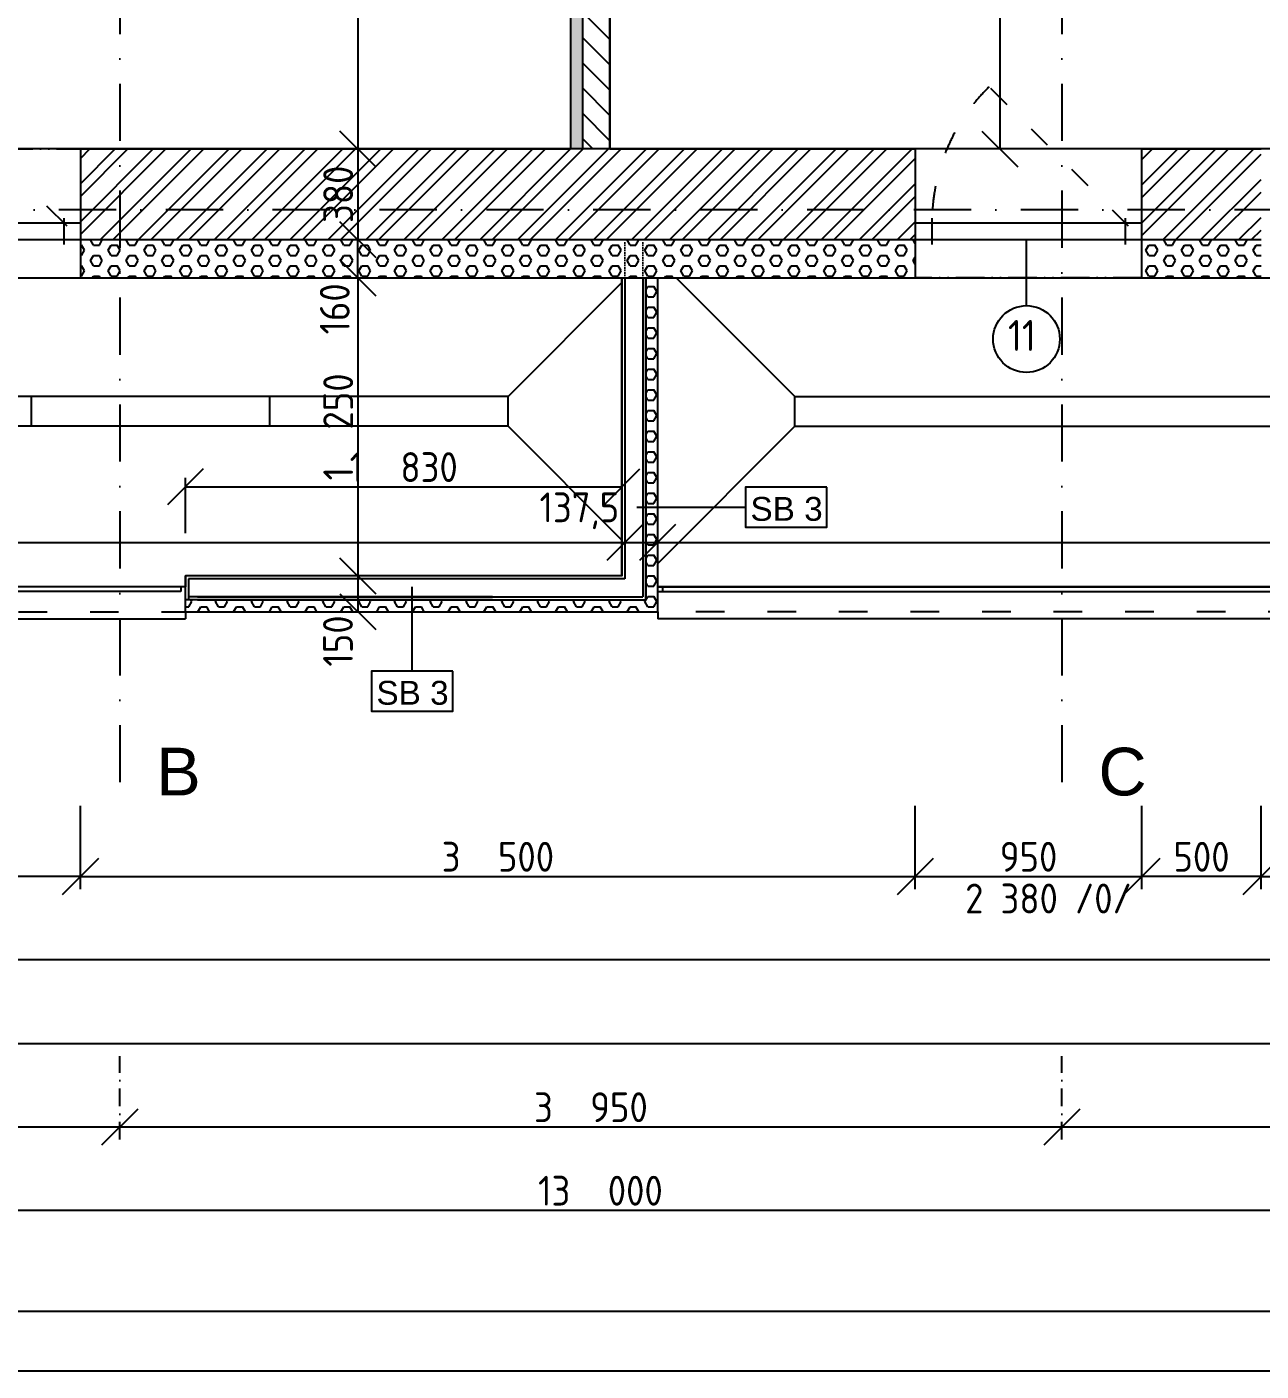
# Model space of a CAD drawing. Extents: x 4511820 to 5180432, y -1526536 to -944957.
# Drawn here: x 4985046 to 4990221, y -1263228 to -1257592 of the extents above; entities that cross this region are included whole.
import ezdxf

# ---------------------------------------------------------------- set-up
doc = ezdxf.new("R2010")
doc.units = 0
doc.header["$MEASUREMENT"] = 0
for name, pattern in [('ACAD_ISO03W100', [30, 12, -18]), ('ACAD_ISO07W100', [3.5, 0.5, -3]), ('ACAD_ISO12W100', [22, 12, -3, 0.5, -3, 0.5, -3]), ('BODKOCIARKOVANA_3', [5.6, 3, -1.3, 0, -1.3])]:
    doc.linetypes.add(name, pattern=pattern)
doc.layers.get('0').update_dxf_attribs({"linetype": 'CONTINUOUS'})
doc.layers.get('Defpoints').update_dxf_attribs({"color": 61, "linetype": 'CONTINUOUS'})
for name, color, linetype in [('KÓTY', 4, 'CONTINUOUS'), ('MÚRY', 1, 'CONTINUOUS'), ('OKNÁ', 143, 'CONTINUOUS'), ('osi', 253, 'CONTINUOUS'), ('Plochy', 41, 'CONTINUOUS'), ('POZEMOK', 7, 'CONTINUOUS'), ('TENKÁ', 7, 'CONTINUOUS'), ('ŠRAFY', 82, 'CONTINUOUS')]:
    doc.layers.add(name, color=color, linetype=linetype)
doc.styles.add('ARIAL', font='arial.ttf')
doc.styles.add('styl1', font='arial.ttf')
doc.styles.add('STYLE1', font='isocp.shx')
doc.dimstyles.new('STANDARD-50', dxfattribs={"dimtxt": 125, "dimasz": 150, "dimexe": 10, "dimexo": 200, "dimgap": 20, "dimtad": 1, "dimdsep": 46, "dimlunit": 6, "dimtxsty": 'STYLE1', "dimblk1": 'OBLIQUE', "dimblk2": 'OBLIQUE', "dimsah": 1, "dimcen": 2.5, "dimse1": 1, "dimse2": 1, "dimadec": 0, "dimazin": 0, "dimtfac": 1, "dimtmove": 1, "dimatfit": 3, "dimldrblk": 'OBLIQUE', "dimfxl": 1, "dimtolj": 1, "dimtzin": 0, "dimarcsym": 0})
pattern_1 = [(45, (0, 86710.97), (-79.549513, 79.549513), []), (45, (53.03, 86710.97), (-79.549513, 79.549513), [])]
pattern_2 = [(0, (-2e-09, -89070.035), (0, 43.3012702), [25, -50]), (120, (-2e-09, -89070.035), (-37.5, -21.6506351), [25, -50]), (60, (25, -89070.035), (-37.5, 21.6506351), [25, -50])]

# ---------------------------------------------------------------- blocks, each defined once
blk = doc.blocks.new('_OBLIQUE')
at = {"color": 0, "linetype": 'ByBlock'}
blk.add_line((-0.5, -0.5), (0.5, 0.5), dxfattribs=at)
blk = doc.blocks.new('*D13905')
at = {"layer": 'Defpoints', "color": 0}
for p in [(4980696, -1258359.2), (4985436, -1258359.2), (4985436, -1262203.9)]:
    blk.add_point(p, dxfattribs=at)
at = {"layer": 'KÓTY', "color": 0, "lineweight": -2}
blk.add_line((4980696, -1262203.9), (4985436, -1262203.9), dxfattribs=at)
at = {"layer": 'KÓTY', "color": 0, "linetype": 'ByBlock', "lineweight": -2, "xscale": 150, "yscale": 150, "zscale": 150, "rotation": 180}
blk.add_blockref('_OBLIQUE', (4980696, -1262203.9), dxfattribs=at)
at = {"layer": 'KÓTY', "color": 0, "linetype": 'ByBlock', "lineweight": -2, "xscale": 150, "yscale": 150, "zscale": 150}
blk.add_blockref('_OBLIQUE', (4985436, -1262203.9), dxfattribs=at)
at = {"layer": 'KÓTY', "color": 0, "insert": (4983066, -1262121.4), "char_height": 125, "attachment_point": 5, "style": 'STYLE1'}
blk.add_mtext('\\A1;4ﾠ740', dxfattribs=at)
blk = doc.blocks.new('*D13906')
at = {"layer": 'Defpoints', "color": 0}
for p in [(4985436, -1258359.2), (4989386, -1258359.2), (4989386, -1262203.9)]:
    blk.add_point(p, dxfattribs=at)
at = {"layer": 'KÓTY', "color": 0, "lineweight": -2}
blk.add_line((4985436, -1262203.9), (4989386, -1262203.9), dxfattribs=at)
at = {"layer": 'KÓTY', "color": 0, "linetype": 'ByBlock', "lineweight": -2, "xscale": 150, "yscale": 150, "zscale": 150, "rotation": 180}
blk.add_blockref('_OBLIQUE', (4985436, -1262203.9), dxfattribs=at)
at = {"layer": 'KÓTY', "color": 0, "linetype": 'ByBlock', "lineweight": -2, "xscale": 150, "yscale": 150, "zscale": 150}
blk.add_blockref('_OBLIQUE', (4989386, -1262203.9), dxfattribs=at)
at = {"layer": 'KÓTY', "color": 0, "insert": (4987411, -1262121.4), "char_height": 125, "attachment_point": 5, "style": 'STYLE1'}
blk.add_mtext('\\A1;3ﾠ950', dxfattribs=at)
blk = doc.blocks.new('*D13907')
at = {"layer": 'Defpoints', "color": 0}
for p in [(4989386, -1258359.2), (4994021, -1258359.2), (4994021, -1262203.9)]:
    blk.add_point(p, dxfattribs=at)
at = {"layer": 'KÓTY', "color": 0, "lineweight": -2}
blk.add_line((4989386, -1262203.9), (4994021, -1262203.9), dxfattribs=at)
at = {"layer": 'KÓTY', "color": 0, "linetype": 'ByBlock', "lineweight": -2, "xscale": 150, "yscale": 150, "zscale": 150, "rotation": 180}
blk.add_blockref('_OBLIQUE', (4989386, -1262203.9), dxfattribs=at)
at = {"layer": 'KÓTY', "color": 0, "linetype": 'ByBlock', "lineweight": -2, "xscale": 150, "yscale": 150, "zscale": 150}
blk.add_blockref('_OBLIQUE', (4994021, -1262203.9), dxfattribs=at)
at = {"layer": 'KÓTY', "color": 0, "insert": (4991703.5, -1262121.4), "char_height": 125, "attachment_point": 5, "style": 'STYLE1'}
blk.add_mtext('\\A1;4ﾠ635', dxfattribs=at)
blk = doc.blocks.new('*D13934')
at = {"layer": 'Defpoints', "color": 0}
for p in [(4980571, -1251714.2), (5007401, -1259734.2), (4980571, -1261503.9)]:
    blk.add_point(p, dxfattribs=at)
at = {"layer": 'KÓTY', "color": 0, "lineweight": -2}
blk.add_line((5007401, -1261503.9), (4980571, -1261503.9), dxfattribs=at)
at = {"layer": 'KÓTY', "color": 0, "linetype": 'ByBlock', "lineweight": -2, "xscale": 150, "yscale": 150, "zscale": 150, "rotation": 180}
blk.add_blockref('_OBLIQUE', (4980571, -1261503.9), dxfattribs=at)
at = {"layer": 'KÓTY', "color": 0, "linetype": 'ByBlock', "lineweight": -2, "xscale": 150, "yscale": 150, "zscale": 150}
blk.add_blockref('_OBLIQUE', (5007401, -1261503.9), dxfattribs=at)
at = {"layer": 'KÓTY', "color": 0, "insert": (4993986, -1261421.4), "char_height": 125, "attachment_point": 5, "style": 'STYLE1'}
blk.add_mtext('\\A1;26ﾠ830', dxfattribs=at)
blk = doc.blocks.new('*D13936')
at = {"layer": 'Defpoints', "color": 0}
for p in [(4980571, -1255834.2), (5040921, -1255834.2), (5040921, -1261853.9)]:
    blk.add_point(p, dxfattribs=at)
at = {"layer": 'KÓTY', "color": 0, "lineweight": -2}
blk.add_line((4980571, -1261853.9), (5040921, -1261853.9), dxfattribs=at)
at = {"layer": 'KÓTY', "color": 0, "linetype": 'ByBlock', "lineweight": -2, "xscale": 150, "yscale": 150, "zscale": 150, "rotation": 180}
blk.add_blockref('_OBLIQUE', (4980571, -1261853.9), dxfattribs=at)
at = {"layer": 'KÓTY', "color": 0, "linetype": 'ByBlock', "lineweight": -2, "xscale": 150, "yscale": 150, "zscale": 150}
blk.add_blockref('_OBLIQUE', (5040921, -1261853.9), dxfattribs=at)
at = {"layer": 'KÓTY', "color": 0, "insert": (5010746, -1261771.4), "char_height": 125, "attachment_point": 5, "style": 'STYLE1'}
blk.add_mtext('\\A1;60ﾠ350', dxfattribs=at)
blk = doc.blocks.new('*D13937')
at = {"layer": 'Defpoints', "color": 0}
for p in [(4980951, -1255834.2), (4993951, -1258484.2), (4980951, -1262553.9)]:
    blk.add_point(p, dxfattribs=at)
at = {"layer": 'KÓTY', "color": 0, "lineweight": -2}
blk.add_line((4993951, -1262553.9), (4980951, -1262553.9), dxfattribs=at)
at = {"layer": 'KÓTY', "color": 0, "linetype": 'ByBlock', "lineweight": -2, "xscale": 150, "yscale": 150, "zscale": 150, "rotation": 180}
blk.add_blockref('_OBLIQUE', (4980951, -1262553.9), dxfattribs=at)
at = {"layer": 'KÓTY', "color": 0, "linetype": 'ByBlock', "lineweight": -2, "xscale": 150, "yscale": 150, "zscale": 150}
blk.add_blockref('_OBLIQUE', (4993951, -1262553.9), dxfattribs=at)
at = {"layer": 'KÓTY', "color": 0, "insert": (4987451, -1262471.4), "char_height": 125, "attachment_point": 5, "style": 'STYLE1'}
blk.add_mtext('\\A1;13ﾠ000', dxfattribs=at)
blk = doc.blocks.new('*D13951')
at = {"layer": 'Defpoints', "color": 0}
for p in [(4982311, -1258484.2), (4985271, -1258484.2), (4982311, -1261153.9)]:
    blk.add_point(p, dxfattribs=at)
at = {"layer": 'KÓTY', "color": 0, "lineweight": -2}
blk.add_line((4985271, -1261153.9), (4982311, -1261153.9), dxfattribs=at)
at = {"layer": 'KÓTY', "color": 0, "linetype": 'ByBlock', "lineweight": -2, "xscale": 150, "yscale": 150, "zscale": 150, "rotation": 180}
blk.add_blockref('_OBLIQUE', (4982311, -1261153.9), dxfattribs=at)
at = {"layer": 'KÓTY', "color": 0, "linetype": 'ByBlock', "lineweight": -2, "xscale": 150, "yscale": 150, "zscale": 150}
blk.add_blockref('_OBLIQUE', (4985271, -1261153.9), dxfattribs=at)
at = {"layer": 'KÓTY', "color": 0, "insert": (4983791, -1261071.4), "char_height": 125, "attachment_point": 5, "style": 'STYLE1'}
blk.add_mtext('\\A1;2ﾠ960', dxfattribs=at)
blk = doc.blocks.new('*D14112')
at = {"layer": 'Defpoints', "color": 0}
for p in [(4990221, -1258484.2), (4993186, -1258484.2), (4993186, -1261153.9)]:
    blk.add_point(p, dxfattribs=at)
at = {"layer": 'KÓTY', "color": 0, "lineweight": -2}
blk.add_line((4990221, -1261153.9), (4993186, -1261153.9), dxfattribs=at)
at = {"layer": 'KÓTY', "color": 0, "linetype": 'ByBlock', "lineweight": -2, "xscale": 150, "yscale": 150, "zscale": 150, "rotation": 180}
blk.add_blockref('_OBLIQUE', (4990221, -1261153.9), dxfattribs=at)
at = {"layer": 'KÓTY', "color": 0, "linetype": 'ByBlock', "lineweight": -2, "xscale": 150, "yscale": 150, "zscale": 150}
blk.add_blockref('_OBLIQUE', (4993186, -1261153.9), dxfattribs=at)
at = {"layer": 'KÓTY', "color": 0, "insert": (4991703.5, -1261071.4), "char_height": 125, "attachment_point": 5, "style": 'STYLE1'}
blk.add_mtext('\\A1;2ﾠ965', dxfattribs=at)
blk = doc.blocks.new('*D14113')
at = {"layer": 'Defpoints', "color": 0}
for p in [(4989721, -1258484.2), (4990221, -1258484.2), (4989721, -1261153.9)]:
    blk.add_point(p, dxfattribs=at)
at = {"layer": 'KÓTY', "color": 0, "lineweight": -2}
blk.add_line((4990221, -1261153.9), (4989721, -1261153.9), dxfattribs=at)
at = {"layer": 'KÓTY', "color": 0, "linetype": 'ByBlock', "lineweight": -2, "xscale": 150, "yscale": 150, "zscale": 150, "rotation": 180}
blk.add_blockref('_OBLIQUE', (4989721, -1261153.9), dxfattribs=at)
at = {"layer": 'KÓTY', "color": 0, "linetype": 'ByBlock', "lineweight": -2, "xscale": 150, "yscale": 150, "zscale": 150}
blk.add_blockref('_OBLIQUE', (4990221, -1261153.9), dxfattribs=at)
at = {"layer": 'KÓTY', "color": 0, "insert": (4989971, -1261071.4), "char_height": 125, "attachment_point": 5, "style": 'STYLE1'}
blk.add_mtext('\\A1;500', dxfattribs=at)
blk = doc.blocks.new('*D14114')
at = {"layer": 'Defpoints', "color": 0}
for p in [(4988771, -1258484.2), (4989721, -1258484.2), (4989721, -1261153.9)]:
    blk.add_point(p, dxfattribs=at)
at = {"layer": 'KÓTY', "color": 0, "lineweight": -2}
blk.add_line((4988771, -1261153.9), (4989721, -1261153.9), dxfattribs=at)
at = {"layer": 'KÓTY', "color": 0, "linetype": 'ByBlock', "lineweight": -2, "xscale": 150, "yscale": 150, "zscale": 150, "rotation": 180}
blk.add_blockref('_OBLIQUE', (4988771, -1261153.9), dxfattribs=at)
at = {"layer": 'KÓTY', "color": 0, "linetype": 'ByBlock', "lineweight": -2, "xscale": 150, "yscale": 150, "zscale": 150}
blk.add_blockref('_OBLIQUE', (4989721, -1261153.9), dxfattribs=at)
at = {"layer": 'KÓTY', "color": 0, "insert": (4989246, -1261071.4), "char_height": 125, "attachment_point": 5, "style": 'STYLE1'}
blk.add_mtext('\\A1;950', dxfattribs=at)
blk = doc.blocks.new('*D14115')
at = {"layer": 'Defpoints', "color": 0}
for p in [(4985271, -1258484.2), (4988771, -1258484.2), (4988771, -1261153.9)]:
    blk.add_point(p, dxfattribs=at)
at = {"layer": 'KÓTY', "color": 0, "lineweight": -2}
blk.add_line((4985271, -1261153.9), (4988771, -1261153.9), dxfattribs=at)
at = {"layer": 'KÓTY', "color": 0, "linetype": 'ByBlock', "lineweight": -2, "xscale": 150, "yscale": 150, "zscale": 150, "rotation": 180}
blk.add_blockref('_OBLIQUE', (4985271, -1261153.9), dxfattribs=at)
at = {"layer": 'KÓTY', "color": 0, "linetype": 'ByBlock', "lineweight": -2, "xscale": 150, "yscale": 150, "zscale": 150}
blk.add_blockref('_OBLIQUE', (4988771, -1261153.9), dxfattribs=at)
at = {"layer": 'KÓTY', "color": 0, "insert": (4987021, -1261071.4), "char_height": 125, "attachment_point": 5, "style": 'STYLE1'}
blk.add_mtext('\\A1;3ﾠ500', dxfattribs=at)
blk = doc.blocks.new('*D30918')
at = {"layer": 'Defpoints', "color": 0}
for p in [(4986076, -1252104.2), (4986076, -1258104.2), (4986434, -1258104.2)]:
    blk.add_point(p, dxfattribs=at)
at = {"layer": 'KÓTY', "color": 0, "lineweight": -2}
blk.add_line((4986434, -1252104.2), (4986434, -1258104.2), dxfattribs=at)
at = {"layer": 'KÓTY', "color": 0, "linetype": 'ByBlock', "lineweight": -2, "xscale": 150, "yscale": 150, "zscale": 150}
for p, rotation in [((4986434, -1252104.2), 90), ((4986434, -1258104.2), 270)]:
    blk.add_blockref('_OBLIQUE', p, dxfattribs=dict(at, rotation=rotation))
at = {"layer": 'KÓTY', "color": 0, "insert": (4986351.5, -1255104.2), "char_height": 125, "attachment_point": 5, "rotation": 90, "style": 'STYLE1'}
blk.add_mtext('\\A1;6ﾠ000', dxfattribs=at)
blk = doc.blocks.new('*D30922')
at = {"layer": 'Defpoints', "color": 0}
for p in [(4987491, -1254159.2), (4987531, -1258104.2), (4989125.5, -1258104.2)]:
    blk.add_point(p, dxfattribs=at)
at = {"layer": 'KÓTY', "color": 0, "lineweight": -2}
blk.add_line((4989125.5, -1254159.2), (4989125.5, -1258104.2), dxfattribs=at)
at = {"layer": 'KÓTY', "color": 0, "linetype": 'ByBlock', "lineweight": -2, "xscale": 150, "yscale": 150, "zscale": 150}
for p, rotation in [((4989125.5, -1254159.2), 90), ((4989125.5, -1258104.2), 270)]:
    blk.add_blockref('_OBLIQUE', p, dxfattribs=dict(at, rotation=rotation))
at = {"layer": 'KÓTY', "color": 0, "insert": (4989043, -1256131.7), "char_height": 125, "attachment_point": 5, "rotation": 90, "style": 'STYLE1'}
blk.add_mtext('\\A1;3ﾠ945', dxfattribs=at)
blk = doc.blocks.new('*D31447')
at = {"layer": 'Defpoints', "color": 0}
for p in [(4987553.5, -1259753.5), (4987553.5, -1259906.7), (4979011, -1260044.2)]:
    blk.add_point(p, dxfattribs=at)
at = {"layer": 'KÓTY', "color": 0, "lineweight": -2}
blk.add_line((4979011, -1259753.5), (4987553.5, -1259753.5), dxfattribs=at)
at = {"layer": 'KÓTY', "color": 0, "linetype": 'ByBlock', "lineweight": -2, "xscale": 150, "yscale": 150, "zscale": 150, "rotation": 180}
blk.add_blockref('_OBLIQUE', (4979011, -1259753.5), dxfattribs=at)
at = {"layer": 'KÓTY', "color": 0, "linetype": 'ByBlock', "lineweight": -2, "xscale": 150, "yscale": 150, "zscale": 150}
blk.add_blockref('_OBLIQUE', (4987553.5, -1259753.5), dxfattribs=at)
at = {"layer": 'KÓTY', "color": 0, "insert": (4983282.2, -1259661.7), "char_height": 125, "attachment_point": 5, "style": 'STYLE1'}
blk.add_mtext('\\A1;8ﾠ542,5', dxfattribs=at)
blk = doc.blocks.new('*D31448')
at = {"layer": 'Defpoints', "color": 0}
for p in [(4987691, -1259753.5), (4987553.5, -1259906.7), (4987691, -1259939.2)]:
    blk.add_point(p, dxfattribs=at)
at = {"layer": 'KÓTY', "color": 0, "lineweight": -2}
blk.add_line((4987553.5, -1259753.5), (4987691, -1259753.5), dxfattribs=at)
at = {"layer": 'KÓTY', "color": 0, "linetype": 'ByBlock', "lineweight": -2, "xscale": 150, "yscale": 150, "zscale": 150, "rotation": 180}
blk.add_blockref('_OBLIQUE', (4987553.5, -1259753.5), dxfattribs=at)
at = {"layer": 'KÓTY', "color": 0, "linetype": 'ByBlock', "lineweight": -2, "xscale": 150, "yscale": 150, "zscale": 150}
blk.add_blockref('_OBLIQUE', (4987691, -1259753.5), dxfattribs=at)
at = {"layer": 'KÓTY', "color": 0, "insert": (4987362.5, -1259621.2), "char_height": 125, "attachment_point": 5, "style": 'STYLE1'}
blk.add_mtext('\\A1;137,5', dxfattribs=at)
blk = doc.blocks.new('*D31449')
at = {"layer": 'Defpoints', "color": 0}
for p in [(4993971, -1259753.5), (4993971, -1259764.2), (4987691, -1259939.2)]:
    blk.add_point(p, dxfattribs=at)
at = {"layer": 'KÓTY', "color": 0, "lineweight": -2}
blk.add_line((4987691, -1259753.5), (4993971, -1259753.5), dxfattribs=at)
at = {"layer": 'KÓTY', "color": 0, "linetype": 'ByBlock', "lineweight": -2, "xscale": 150, "yscale": 150, "zscale": 150, "rotation": 180}
blk.add_blockref('_OBLIQUE', (4987691, -1259753.5), dxfattribs=at)
at = {"layer": 'KÓTY', "color": 0, "linetype": 'ByBlock', "lineweight": -2, "xscale": 150, "yscale": 150, "zscale": 150}
blk.add_blockref('_OBLIQUE', (4993971, -1259753.5), dxfattribs=at)
at = {"layer": 'KÓTY', "color": 0, "insert": (4990831, -1259671), "char_height": 125, "attachment_point": 5, "style": 'STYLE1'}
blk.add_mtext('\\A1;6ﾠ280', dxfattribs=at)
blk = doc.blocks.new('*D48083')
at = {"layer": 'Defpoints', "color": 0}
for p in [(4987541, -1259520.5), (4985711, -1259894.2), (4987541, -1259894.2)]:
    blk.add_point(p, dxfattribs=at)
at = {"layer": 'KÓTY', "color": 0, "lineweight": -2}
blk.add_line((4985711, -1259520.5), (4987541, -1259520.5), dxfattribs=at)
at = {"layer": 'KÓTY', "color": 0, "linetype": 'ByBlock', "lineweight": -2, "xscale": 150, "yscale": 150, "zscale": 150, "rotation": 180}
blk.add_blockref('_OBLIQUE', (4985711, -1259520.5), dxfattribs=at)
at = {"layer": 'KÓTY', "color": 0, "linetype": 'ByBlock', "lineweight": -2, "xscale": 150, "yscale": 150, "zscale": 150}
blk.add_blockref('_OBLIQUE', (4987541, -1259520.5), dxfattribs=at)
at = {"layer": 'KÓTY', "color": 0, "insert": (4986626, -1259438), "char_height": 125, "attachment_point": 5, "style": 'STYLE1'}
blk.add_mtext('\\A1;1ﾠ830', dxfattribs=at)
blk = doc.blocks.new('*D48085')
at = {"layer": 'Defpoints', "color": 0}
for p in [(4987283.5, -1258104.2), (4986434, -1258484.2), (4987283.5, -1258484.2)]:
    blk.add_point(p, dxfattribs=at)
at = {"layer": 'KÓTY', "color": 0, "lineweight": -2}
blk.add_line((4986434, -1258104.2), (4986434, -1258484.2), dxfattribs=at)
at = {"layer": 'KÓTY', "color": 0, "linetype": 'ByBlock', "lineweight": -2, "xscale": 150, "yscale": 150, "zscale": 150}
for p, rotation in [((4986434, -1258104.2), 90), ((4986434, -1258484.2), 270)]:
    blk.add_blockref('_OBLIQUE', p, dxfattribs=dict(at, rotation=rotation))
at = {"layer": 'KÓTY', "color": 0, "insert": (4986351.5, -1258294.2), "char_height": 125, "attachment_point": 5, "rotation": 90, "style": 'STYLE1'}
blk.add_mtext('\\A1;380', dxfattribs=at)
blk = doc.blocks.new('*D48086')
at = {"layer": 'Defpoints', "color": 0}
for p in [(4986434, -1258484.2), (4987123.5, -1258484.2), (4987123.5, -1258644.2)]:
    blk.add_point(p, dxfattribs=at)
at = {"layer": 'KÓTY', "color": 0, "lineweight": -2}
blk.add_line((4986434, -1258644.2), (4986434, -1258484.2), dxfattribs=at)
at = {"layer": 'KÓTY', "color": 0, "linetype": 'ByBlock', "lineweight": -2, "xscale": 150, "yscale": 150, "zscale": 150}
for p, rotation in [((4986434, -1258484.2), 90), ((4986434, -1258644.2), 270)]:
    blk.add_blockref('_OBLIQUE', p, dxfattribs=dict(at, rotation=rotation))
at = {"layer": 'KÓTY', "color": 0, "insert": (4986337, -1258774.5), "char_height": 125, "attachment_point": 5, "rotation": 90, "style": 'STYLE1'}
blk.add_mtext('\\A1;160', dxfattribs=at)
blk = doc.blocks.new('*D48087')
at = {"layer": 'Defpoints', "color": 0}
for p in [(4987123.5, -1258644.2), (4986434, -1259894.2), (4987123.5, -1259894.2)]:
    blk.add_point(p, dxfattribs=at)
at = {"layer": 'KÓTY', "color": 0, "lineweight": -2}
blk.add_line((4986434, -1258644.2), (4986434, -1259894.2), dxfattribs=at)
at = {"layer": 'KÓTY', "color": 0, "linetype": 'ByBlock', "lineweight": -2, "xscale": 150, "yscale": 150, "zscale": 150}
for p, rotation in [((4986434, -1258644.2), 90), ((4986434, -1259894.2), 270)]:
    blk.add_blockref('_OBLIQUE', p, dxfattribs=dict(at, rotation=rotation))
at = {"layer": 'KÓTY', "color": 0, "insert": (4986351.5, -1259269.2), "char_height": 125, "attachment_point": 5, "rotation": 90, "style": 'STYLE1'}
blk.add_mtext('\\A1;1ﾠ250', dxfattribs=at)
blk = doc.blocks.new('*D48088')
at = {"layer": 'Defpoints', "color": 0}
for p in [(4986434, -1259894.2), (4986434, -1260044.2), (4986434, -1260044.2)]:
    blk.add_point(p, dxfattribs=at)
at = {"layer": 'KÓTY', "color": 0, "lineweight": -2}
blk.add_line((4986434, -1259894.2), (4986434, -1260044.2), dxfattribs=at)
at = {"layer": 'KÓTY', "color": 0, "linetype": 'ByBlock', "lineweight": -2, "xscale": 150, "yscale": 150, "zscale": 150}
for p, rotation in [((4986434, -1259894.2), 90), ((4986434, -1260044.2), 270)]:
    blk.add_blockref('_OBLIQUE', p, dxfattribs=dict(at, rotation=rotation))
at = {"layer": 'KÓTY', "color": 0, "insert": (4986350.5, -1260167), "char_height": 125, "attachment_point": 5, "rotation": 90, "style": 'STYLE1'}
blk.add_mtext('\\A1;150', dxfattribs=at)

msp = doc.modelspace()

# ---------------------------------------------------------------- hatches: boundary and pattern name
at = {"layer": 'ŠRAFY'}
h = msp.add_hatch(dxfattribs=at)
h.set_pattern_fill('DOTS', color=256, scale=250, angle=90)
h.set_pattern_definition([(90, (-71441.844, -112920.035), (-15.625, 7.8125), [0, -15.625])])
h.paths.add_polyline_path([(4987376, -1258104.226), (4987376, -1251494.226), (4987326, -1251494.226), (4987326, -1258104.226)])
at = {"layer": 'ŠRAFY', "ltscale": 0.25}
h = msp.add_hatch(dxfattribs=at)
h.set_pattern_fill('ANSI31', color=256, scale=600, angle=90, style=0)
h.set_pattern_definition([(135, (-2976355.03, 109742.89), (-53.0330086, -53.0330086), [])])
h.paths.add_polyline_path([(4987491, -1258104.226), (4987491, -1254159.226), (4987491, -1254044.226), (4987491, -1251909.226), (4987491, -1251794.226), (4987376, -1251794.226), (4987376, -1258104.226)])
at = {"layer": 'ŠRAFY'}
h = msp.add_hatch(dxfattribs=at)
h.set_pattern_fill('ANSI32', color=256, scale=300)
h.set_pattern_definition(pattern_1)
h.paths.add_polyline_path([(4987566, -1258484.226), (4987641, -1258484.226), (4988771, -1258484.226), (4988771, -1258414.226), (4988771, -1258104.226), (4987531, -1258104.226), (4987491, -1258104.226), (4987376, -1258104.226), (4987326, -1258104.226), (4985271, -1258104.226), (4985271, -1258414.226), (4985271, -1258484.226)])
h = msp.add_hatch(dxfattribs=at)
h.set_pattern_fill('ANSI32', color=256, scale=300)
h.set_pattern_definition(pattern_1)
h.paths.add_polyline_path([(4990221, -1258104.226), (4989721, -1258104.226), (4989721, -1258414.226), (4989721, -1258484.226), (4990221, -1258484.226), (4990221, -1258414.226)])
h = msp.add_hatch(dxfattribs=at)
h.set_pattern_fill('HEX', color=256, scale=200)
h.set_pattern_definition(pattern_2)
h.paths.add_polyline_path([(4987691, -1258644.226), (4987691, -1258744.226), (4987691, -1259841.726), (4987691, -1260044.226), (4987011, -1260044.226), (4986661.5, -1260044.226), (4986661.5, -1259994.226), (4986998.5, -1259994.226), (4987641, -1259994.226), (4987641, -1258756.726), (4987641, -1258644.226), (4987628.5, -1258644.226), (4987561, -1258644.226), (4987553.5, -1258644.226), (4987541, -1258644.226), (4985271, -1258644.226), (4985271, -1258484.226), (4987691, -1258484.226)])
h = msp.add_hatch(dxfattribs=at)
h.set_pattern_fill('HEX', color=256, scale=200)
h.set_pattern_definition(pattern_2)
h.paths.add_polyline_path([(4988771, -1258484.226), (4987691, -1258484.226), (4987691, -1258644.226), (4987768.5, -1258644.226), (4988771, -1258644.226)])
h = msp.add_hatch(dxfattribs=at)
h.set_pattern_fill('HEX', color=256, scale=200)
h.set_pattern_definition([(0, (0, -89070.035), (0, 43.3012702), [25, -50]), (120, (0, -89070.035), (-37.5, -21.6506351), [25, -50]), (60, (25, -89070.035), (-37.5, 21.6506351), [25, -50])])
h.paths.add_polyline_path([(4990221, -1258484.226), (4989721, -1258484.226), (4989721, -1258644.226), (4990221, -1258644.226)])
h = msp.add_hatch(dxfattribs=at)
h.set_pattern_fill('HEX', color=256, scale=200)
h.set_pattern_definition(pattern_2)
h.paths.add_polyline_path([(4985711, -1260044.226), (4986661.5, -1260044.226), (4986661.5, -1259994.226), (4985761, -1259994.226), (4985723.5, -1259994.226), (4985711, -1259994.226)])

# ---------------------------------------------------------------- linework, layer by layer
at = {"layer": 'KÓTY', "ltscale": 25}
for p, q in [((4985711, -1259714.535), (4985711, -1259483.535)), ((4985271, -1261207.32), (4985271, -1260857.32)), ((4988771, -1261207.32), (4988771, -1260857.32)), ((4989721, -1261207.32), (4989721, -1260857.32)), ((4990221, -1261207.32), (4990221, -1260857.32))]:
    msp.add_line(p, q, dxfattribs=at)
at = {"layer": 'KÓTY', "linetype": 'BODKOCIARKOVANA_3', "ltscale": 25}
for p, q in [((4985436, -1262257.32), (4985436, -1261907.32)), ((4989386, -1262257.32), (4989386, -1261907.32))]:
    msp.add_line(p, q, dxfattribs=at)
at = {"layer": 'MÚRY'}
for p, q in [((4987326, -1251494.226), (4987326, -1258104.226)), ((4987491, -1254159.226), (4987491, -1258104.226)), ((4985271, -1258104.226), (4987326, -1258104.226)), ((4985271, -1258104.226), (4985271, -1258644.226)), ((4987491, -1258104.226), (4988771, -1258104.226)), ((4987531, -1258104.226), (4988771, -1258104.226)), ((4988771, -1258104.226), (4988771, -1258644.226)), ((4988771, -1258104.226), (4988771, -1258644.226)), ((4989721, -1258644.226), (4989721, -1258104.226)), ((4989721, -1258104.226), (4990221, -1258104.226)), ((4985271, -1258644.226), (4987541, -1258644.226)), ((4987541, -1259894.226), (4987541, -1258644.226)), ((4987691, -1258644.226), (4988771, -1258644.226)), ((4987691, -1258644.226), (4988771, -1258644.226)), ((4987691, -1260044.226), (4987691, -1258644.226)), ((4989721, -1258644.226), (4990221, -1258644.226)), ((4987691, -1260044.226), (4987691, -1258744.226)), ((4985711, -1260044.226), (4985711, -1259894.226)), ((4987541, -1259894.226), (4985711, -1259894.226)), ((4985711, -1260044.226), (4987691, -1260044.226)), ((4985711, -1260044.226), (4987011, -1260044.226))]:
    msp.add_line(p, q, dxfattribs=at)
at = {"layer": 'OKNÁ', "linetype": 'ACAD_ISO03W100', "ltscale": 10}
msp.add_line((4985215.142, -1258428.368), (4984635.315, -1257848.541), dxfattribs=at)
at = {"layer": 'OKNÁ', "linetype": 'ACAD_ISO03W100', "ltscale": 8}
msp.add_line((4989665.142, -1258428.368), (4989080.337, -1257843.563), dxfattribs=at)
at = {"layer": 'OKNÁ', "ltscale": 0.25}
for p, q in [((4985201, -1258394.226), (4985201, -1258504.226)), ((4988841, -1258394.226), (4988841, -1258504.226)), ((4989651, -1258394.226), (4989651, -1258504.226)), ((4982311, -1258414.226), (4985271, -1258414.226)), ((4988771, -1258414.226), (4989721, -1258414.226)), ((4982311, -1258484.226), (4985271, -1258484.226)), ((4988771, -1258484.226), (4989721, -1258484.226)), ((4989237.073, -1258761.08), (4989237.073, -1258484.226))]:
    msp.add_line(p, q, dxfattribs=at)
at = {"layer": 'OKNÁ'}
for p, q in [((4985691, -1259959.226), (4979096, -1259959.226)), ((4985691, -1259939.226), (4979116, -1259939.226)), ((4985691, -1259939.226), (4985691, -1259959.226)), ((4987691, -1259939.226), (4993351, -1259939.226)), ((4987691, -1259959.226), (4993351, -1259959.226)), ((4987711, -1259939.226), (4987711, -1259959.226))]:
    msp.add_line(p, q, dxfattribs=at)
at = {"layer": 'OKNÁ', "ltscale": 0.25}
msp.add_circle((4989237.073, -1258901.08), 140, dxfattribs=at)
at = {"layer": 'OKNÁ', "linetype": 'ACAD_ISO03W100', "ltscale": 8}
msp.add_arc((4989641, -1258414.226), 800, 134.493565, 180, dxfattribs=at)
at = {"layer": 'osi', "linetype": 'BODKOCIARKOVANA_3', "ltscale": 80}
for p, q in [((4985436, -1223327.035), (4985436, -1260844.226)), ((4989386, -1223327.035), (4989386, -1260844.226)), ((5041881, -1258359.226), (4978211, -1258359.226))]:
    msp.add_line(p, q, dxfattribs=at)
at = {"layer": 'Plochy'}
for points in [[(4980951, -1258104.226), (4980951, -1251794.226), (4985326, -1251794.226), (4985326, -1252104.226), (4986076, -1252104.226), (4986076, -1251794.226), (4987326, -1251794.226), (4987326, -1258104.226)], [(4987541, -1258644.226), (4987541, -1259894.226), (4985711, -1259894.226), (4985711, -1259939.226), (4979116, -1259939.226), (4979116, -1251824.226), (4980411, -1251824.226), (4980411, -1258644.226)], [(4987491, -1254159.226), (4993871, -1254159.226), (4993871, -1255559.226), (4993561, -1255559.226), (4993561, -1256159.226), (4993871, -1256159.226), (4993871, -1258104.226), (4987531, -1258104.226), (4987491, -1258104.226)], [(4987691, -1259939.226), (4987691, -1258644.226), (4993971, -1258644.226), (4993971, -1259894.226), (4993371, -1259894.226), (4993371, -1259939.226)]]:
    msp.add_lwpolyline(points, close=True, dxfattribs=at)
at = {"layer": 'POZEMOK'}
for p, q in [((4987063.5, -1259141.726), (4987541, -1258664.226)), ((4988266, -1259141.726), (4987768.5, -1258644.226)), ((4987063.5, -1259141.726), (4980063.5, -1259141.726)), ((4985063.5, -1259141.726), (4985063.5, -1259266.726)), ((4986063.5, -1259141.726), (4986063.5, -1259266.726)), ((4987063.5, -1259266.726), (4987063.5, -1259141.726)), ((4988266, -1259141.726), (4993266, -1259141.726)), ((4988266, -1259266.726), (4988266, -1259141.726)), ((4987063.5, -1259266.726), (4980063.5, -1259266.726)), ((4987063.5, -1259266.726), (4987541, -1259744.226)), ((4988266, -1259266.726), (4987691, -1259841.726)), ((4988266, -1259266.726), (4993266, -1259266.726))]:
    msp.add_line(p, q, dxfattribs=at)
at = {"layer": 'TENKÁ'}
for p, q in [((4987376, -1251494.226), (4987376, -1258104.226)), ((4987491, -1258104.226), (4987326, -1258104.226)), ((4985271, -1258484.226), (4988771, -1258484.226)), ((4989721, -1258484.226), (4990221, -1258484.226)), ((4987541, -1258644.226), (4987691, -1258644.226)), ((4987541, -1258644.226), (4987641, -1258644.226)), ((4987641, -1259994.226), (4987641, -1258644.226)), ((4987641, -1258644.226), (4987641, -1259994.226)), ((4988059, -1259606.668), (4987603.75, -1259606.668)), ((4986661.5, -1260292.668), (4986661.5, -1259940.168)), ((4985723.5, -1259994.226), (4985711, -1259994.226)), ((4986998.5, -1259994.226), (4985723.5, -1259994.226)), ((4985761, -1259994.226), (4987641, -1259994.226)), ((4978981, -1260074.226), (4985711, -1260074.226)), ((4985711, -1260044.226), (4985711, -1260074.226)), ((4987691, -1260044.226), (4987691, -1260074.226)), ((4993371, -1260074.226), (4987691, -1260074.226))]:
    msp.add_line(p, q, dxfattribs=at)
at = {"layer": 'TENKÁ', "linetype": 'ACAD_ISO12W100', "ltscale": 10}
for p, q in [((4982311, -1258104.226), (4985271, -1258104.226)), ((4989721, -1258104.226), (4988771, -1258104.226)), ((4982311, -1258644.226), (4985271, -1258644.226)), ((4989721, -1258644.226), (4988771, -1258644.226))]:
    msp.add_line(p, q, dxfattribs=at)
at = {"layer": 'TENKÁ', "color": 252, "linetype": 'ACAD_ISO07W100', "ltscale": 3}
for p, q in [((4987553.5, -1258644.226), (4987553.5, -1258484.226)), ((4987628.5, -1258644.226), (4987628.5, -1258484.226))]:
    msp.add_line(p, q, dxfattribs=at)
at = {"layer": 'TENKÁ', "color": 252}
for p, q in [((4987553.5, -1258644.226), (4987553.5, -1259906.726)), ((4987628.5, -1258644.226), (4987628.5, -1259981.726)), ((4987553.5, -1259906.726), (4985723.5, -1259906.726)), ((4985723.5, -1259906.726), (4985723.5, -1259994.226)), ((4986998.5, -1259981.726), (4985723.5, -1259981.726)), ((4985761, -1259981.726), (4987628.5, -1259981.726))]:
    msp.add_line(p, q, dxfattribs=at)
at = {"layer": 'TENKÁ', "linetype": 'ACAD_ISO03W100', "ltscale": 10}
for p, q in [((4979011, -1260044.226), (4985711, -1260044.226)), ((4993371, -1260044.226), (4987691, -1260044.226))]:
    msp.add_line(p, q, dxfattribs=at)
at = {"layer": 'TENKÁ', "color": 7}
for p, q in [((5064787, -1262977.635), (4975996, -1262977.635)), ((5065037, -1263227.635), (4975746, -1263227.635))]:
    msp.add_line(p, q, dxfattribs=at)
at = {"layer": 'TENKÁ'}
for points in [[(4988400.5, -1259521.668), (4988059, -1259521.668), (4988059, -1259689.668), (4988400.5, -1259689.668)], [(4986832.25, -1260292.668), (4986490.75, -1260292.668), (4986490.75, -1260460.668), (4986832.25, -1260460.668)]]:
    msp.add_lwpolyline(points, close=True, dxfattribs=at)

# ---------------------------------------------------------------- texts
at = {"layer": 'KÓTY', "insert": (4989329.5, -1261246.375), "char_height": 125, "attachment_point": 5, "style": 'STYLE1'}
msp.add_mtext('\\A1;2 380 /0/', dxfattribs=at)
at = {"layer": 'TENKÁ', "style": 'STYLE1'}
msp.add_text('11', height=130, dxfattribs=at).set_placement((4989159.543, -1258951.08))
at = {"layer": 'TENKÁ', "linetype": 'Continuous', "lineweight": 20, "style": 'ARIAL'}
for p in [(4988079.911, -1259662.996), (4986511.661, -1260433.996)]:
    msp.add_text('SB 3', height=100, dxfattribs=at).set_placement(p)
at = {"layer": 'TENKÁ', "ltscale": 0.25, "style": 'styl1'}
for s, p in [('B', (4985589.054, -1260814.323)), ('C', (4989539.054, -1260814.323))]:
    msp.add_text(s, height=200, dxfattribs=at).set_placement(p)

# ---------------------------------------------------------------- dimensions: what is measured, and where the dimension line sits
at = {"layer": 'KÓTY'}
for base, p1, p2, picture, middle in [((4980571, -1261503.918), (5007401, -1259734.226), (4980571, -1251714.226), '*D13934', (4993986, -1261421.375)), ((5040921, -1261853.918), (4980571, -1255834.226), (5040921, -1255834.226), '*D13936', (5010746, -1261771.375)), ((4980951, -1262553.918), (4993951, -1258484.226), (4980951, -1255834.226), '*D13937', (4987451, -1262471.375)), ((4985436, -1262203.918), (4980696, -1258359.226), (4985436, -1258359.226), '*D13905', (4983066, -1262121.375)), ((4989386, -1262203.918), (4985436, -1258359.226), (4989386, -1258359.226), '*D13906', (4987411, -1262121.375)), ((4994021, -1262203.918), (4989386, -1258359.226), (4994021, -1258359.226), '*D13907', (4991703.5, -1262121.375)), ((4982311, -1261153.918), (4985271, -1258484.226), (4982311, -1258484.226), '*D13951', (4983791, -1261071.375)), ((4988771, -1261153.918), (4985271, -1258484.226), (4988771, -1258484.226), '*D14115', (4987021, -1261071.375)), ((4989721, -1261153.918), (4988771, -1258484.226), (4989721, -1258484.226), '*D14114', (4989246, -1261071.418)), ((4989721, -1261153.918), (4990221, -1258484.226), (4989721, -1258484.226), '*D14113', (4989971, -1261071.418)), ((4993186, -1261153.918), (4990221, -1258484.226), (4993186, -1258484.226), '*D14112', (4991703.5, -1261071.375)), ((4987553.5, -1259753.535), (4979011, -1260044.226), (4987553.5, -1259906.726), '*D31447', (4983282.25, -1259661.66)), ((4993971, -1259753.535), (4987691, -1259939.226), (4993971, -1259764.226), '*D31449', (4990831, -1259670.992))]:
    dim = msp.add_linear_dim(base=base, p1=p1, p2=p2, dimstyle='STANDARD-50', dxfattribs=at)
    dim.commit()
    dim.dimension.update_dxf_attribs({"geometry": picture, "text_midpoint": middle})
for base, p1, p2, picture, middle in [((4986434, -1258104.226), (4986076, -1252104.226), (4986076, -1258104.226), '*D30918', (4986351.457, -1255104.226)), ((4989125.5, -1258104.226), (4987491, -1254159.226), (4987531, -1258104.226), '*D30922', (4989042.957, -1256131.726))]:
    dim = msp.add_linear_dim(base=base, p1=p1, p2=p2, angle=90, dimstyle='STANDARD-50', dxfattribs=at)
    dim.commit()
    dim.dimension.update_dxf_attribs({"geometry": picture, "text_midpoint": middle})
for base, p1, p2, picture, middle in [((4986434, -1258484.226), (4987283.5, -1258104.226), (4987283.5, -1258484.226), '*D48085', (4986351.5, -1258294.226)), ((4986434, -1259894.226), (4987123.5, -1258644.226), (4987123.5, -1259894.226), '*D48087', (4986351.457, -1259269.226))]:
    dim = msp.add_linear_dim(base=base, p1=p1, p2=p2, angle=90, dimstyle='STANDARD-50', override={"dimtxsty": 'STYLE1', "dimldrblk": 'OBLIQUE'}, dxfattribs=at)
    dim.commit()
    dim.dimension.update_dxf_attribs({"geometry": picture, "text_midpoint": middle})
for base, p1, p2, picture, middle in [((4986434, -1258484.226), (4987123.5, -1258644.226), (4987123.5, -1258484.226), '*D48086', (4986419.5, -1258774.535)), ((4986434, -1260044.226), (4986434, -1259894.226), (4986434, -1260044.226), '*D48088', (4986433, -1260167.035))]:
    dim = msp.add_linear_dim(base=base, p1=p1, p2=p2, angle=90, dimstyle='STANDARD-50', override={"dimtxsty": 'STYLE1', "dimldrblk": 'OBLIQUE'}, dxfattribs=at)
    dim.commit()
    dim.dimension.update_dxf_attribs({"geometry": picture, "text_midpoint": middle, "dimtype": 160})
dim = msp.add_linear_dim(base=(4987541, -1259520.535), p1=(4985711, -1259894.226), p2=(4987541, -1259894.226), dimstyle='STANDARD-50', override={"dimtxsty": 'STYLE1', "dimldrblk": 'OBLIQUE'}, dxfattribs=at)
dim.commit()
dim.dimension.update_dxf_attribs({"geometry": '*D48083', "text_midpoint": (4986626, -1259437.992)})
dim = msp.add_linear_dim(base=(4987691, -1259753.535), p1=(4987553.5, -1259906.726), p2=(4987691, -1259939.226), dimstyle='STANDARD-50', dxfattribs=at)
dim.commit()
dim.dimension.update_dxf_attribs({"geometry": '*D31448', "text_midpoint": (4987362.5, -1259713.035), "dimtype": 160})

doc.saveas('drawing.dxf')
